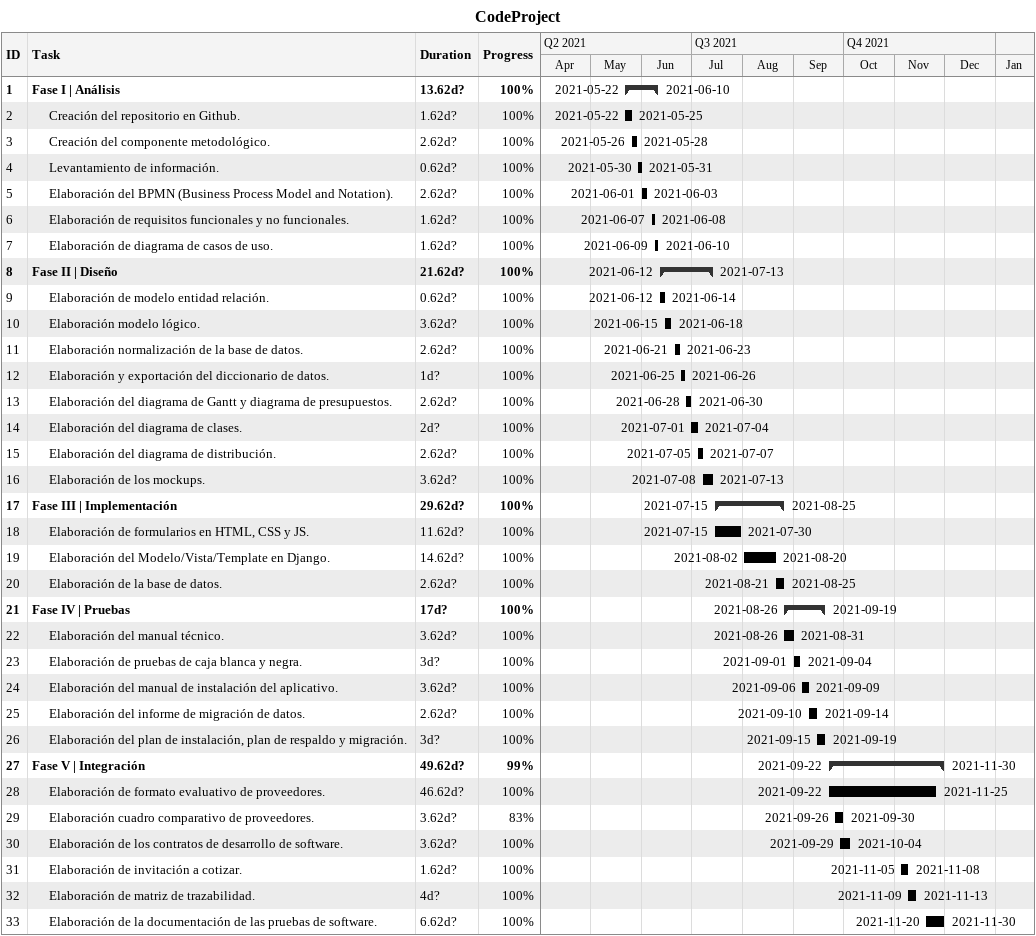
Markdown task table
CodeProject

| ID | Level | Task | Duration | Start | Finish | % complete |
|---|---|---|---|---|---|---|
| 1 | 1 | **Fase I \| Análisis** | 13.62d? | 2021-05-22 | 2021-06-10 | 100 |
| 2 | 2 | Creación del repositorio en Github. | 1.62d? | 2021-05-22 | 2021-05-25 | 100 |
| 3 | 2 | Creación del componente metodológico. | 2.62d? | 2021-05-26 | 2021-05-28 | 100 |
| 4 | 2 | Levantamiento de información. | 0.62d? | 2021-05-30 | 2021-05-31 | 100 |
| 5 | 2 | Elaboración del BPMN (Business Process Model and Notation). | 2.62d? | 2021-06-01 | 2021-06-03 | 100 |
| 6 | 2 | Elaboración de requisitos funcionales y no funcionales. | 1.62d? | 2021-06-07 | 2021-06-08 | 100 |
| 7 | 2 | Elaboración de diagrama de casos de uso. | 1.62d? | 2021-06-09 | 2021-06-10 | 100 |
| 8 | 1 | **Fase II \| Diseño** | 21.62d? | 2021-06-12 | 2021-07-13 | 100 |
| 9 | 2 | Elaboración de modelo entidad relación. | 0.62d? | 2021-06-12 | 2021-06-14 | 100 |
| 10 | 2 | Elaboración modelo lógico. | 3.62d? | 2021-06-15 | 2021-06-18 | 100 |
| 11 | 2 | Elaboración normalización de la base de datos. | 2.62d? | 2021-06-21 | 2021-06-23 | 100 |
| 12 | 2 | Elaboración y exportación del diccionario de datos. | 1d? | 2021-06-25 | 2021-06-26 | 100 |
| 13 | 2 | Elaboración del diagrama de Gantt y diagrama de presupuestos. | 2.62d? | 2021-06-28 | 2021-06-30 | 100 |
| 14 | 2 | Elaboración del diagrama de clases. | 2d? | 2021-07-01 | 2021-07-04 | 100 |
| 15 | 2 | Elaboración del diagrama de distribución. | 2.62d? | 2021-07-05 | 2021-07-07 | 100 |
| 16 | 2 | Elaboración de los mockups. | 3.62d? | 2021-07-08 | 2021-07-13 | 100 |
| 17 | 1 | **Fase III \| Implementación** | 29.62d? | 2021-07-15 | 2021-08-25 | 100 |
| 18 | 2 | Elaboración de formularios en HTML, CSS y JS. | 11.62d? | 2021-07-15 | 2021-07-30 | 100 |
| 19 | 2 | Elaboración del Modelo/Vista/Template en Django. | 14.62d? | 2021-08-02 | 2021-08-20 | 100 |
| 20 | 2 | Elaboración de la base de datos. | 2.62d? | 2021-08-21 | 2021-08-25 | 100 |
| 21 | 1 | **Fase IV \| Pruebas** | 17d? | 2021-08-26 | 2021-09-19 | 100 |
| 22 | 2 | Elaboración del manual técnico. | 3.62d? | 2021-08-26 | 2021-08-31 | 100 |
| 23 | 2 | Elaboración de pruebas de caja blanca y negra. | 3d? | 2021-09-01 | 2021-09-04 | 100 |
| 24 | 2 | Elaboración del manual de instalación del aplicativo. | 3.62d? | 2021-09-06 | 2021-09-09 | 100 |
| 25 | 2 | Elaboración del informe de migración de datos. | 2.62d? | 2021-09-10 | 2021-09-14 | 100 |
| 26 | 2 | Elaboración del plan de instalación, plan de respaldo y migración. | 3d? | 2021-09-15 | 2021-09-19 | 100 |
| 27 | 1 | **Fase V \| Integración** | 49.62d? | 2021-09-22 | 2021-11-30 | 99 |
| 28 | 2 | Elaboración de formato evaluativo de proveedores. | 46.62d? | 2021-09-22 | 2021-11-25 | 100 |
| 29 | 2 | Elaboración cuadro comparativo de proveedores. | 3.62d? | 2021-09-26 | 2021-09-30 | 83 |
| 30 | 2 | Elaboración de los contratos de desarrollo de software. | 3.62d? | 2021-09-29 | 2021-10-04 | 100 |
| 31 | 2 | Elaboración de invitación a cotizar. | 1.62d? | 2021-11-05 | 2021-11-08 | 100 |
| 32 | 2 | Elaboración de matriz de trazabilidad. | 4d? | 2021-11-09 | 2021-11-13 | 100 |
| 33 | 2 | Elaboración de la documentación de las pruebas de software. | 6.62d? | 2021-11-20 | 2021-11-30 | 100 |
